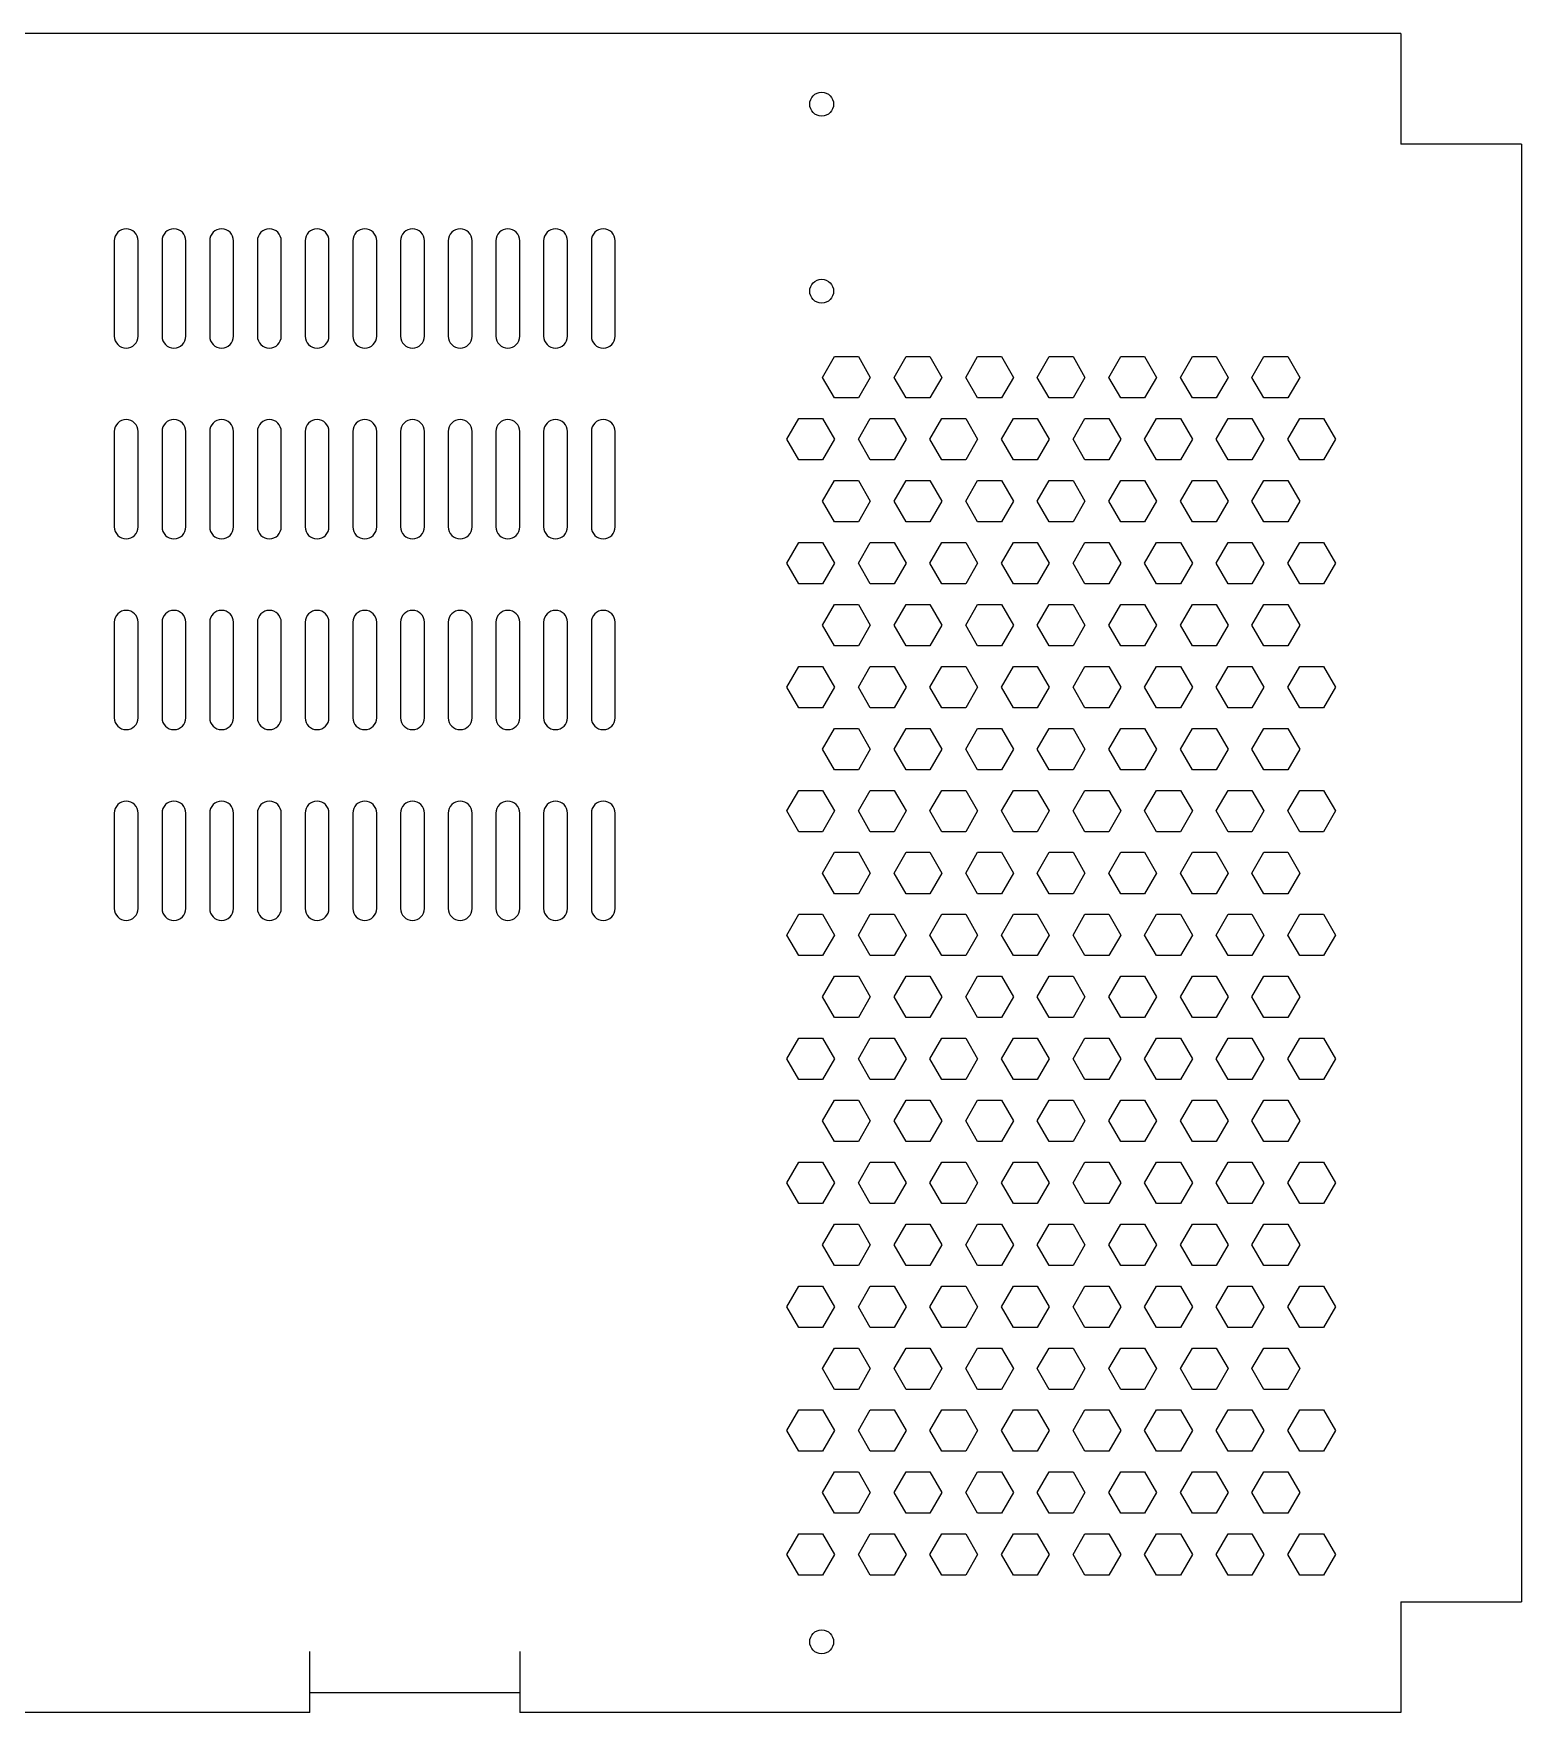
# Model space of a CAD drawing. Header units: millimetres. Extents: x -156 to 156, y 0 to 176.
# Drawn here: x 0 to 155.9, y 0 to 176 of the extents above; entities that cross this region are included whole.
import ezdxf

# ---------------------------------------------------------------- set-up
doc = ezdxf.new("R2010")
doc.units = ezdxf.units.MM

msp = doc.modelspace()

# ---------------------------------------------------------------- linework, layer by layer
at = {"color": 7, "linetype": 'Continuous', "lineweight": 25}
for p, q in [((143.29, 176), (-50.52, 176)), ((143.29, 176), (143.29, 164.4)), ((155.94, 164.4), (143.29, 164.4)), ((155.94, 164.4), (155.94, 11.6)), ((8.46, 154.28), (8.46, 144.28)), ((10.96, 144.28), (10.96, 154.28)), ((13.46, 154.28), (13.46, 144.28)), ((15.96, 144.28), (15.96, 154.28)), ((18.46, 154.28), (18.46, 144.28)), ((20.96, 144.28), (20.96, 154.28)), ((23.46, 154.28), (23.46, 144.28)), ((25.96, 144.28), (25.96, 154.28)), ((28.46, 154.28), (28.46, 144.28)), ((30.96, 144.28), (30.96, 154.28)), ((33.46, 154.28), (33.46, 144.28)), ((35.96, 144.28), (35.96, 154.28)), ((38.46, 154.28), (38.46, 144.28)), ((40.96, 144.28), (40.96, 154.28)), ((43.46, 154.28), (43.46, 144.28)), ((45.96, 144.28), (45.96, 154.28)), ((48.46, 154.28), (48.46, 144.28)), ((50.96, 144.28), (50.96, 154.28)), ((53.46, 154.28), (53.46, 144.28)), ((55.96, 144.28), (55.96, 154.28)), ((58.46, 154.28), (58.46, 144.28)), ((60.96, 144.28), (60.96, 154.28)), ((82.7, 139.96), (83.95, 142.13)), ((83.95, 142.13), (86.45, 142.13)), ((86.45, 142.13), (87.7, 139.96)), ((90.2, 139.96), (91.45, 142.13)), ((91.45, 142.13), (93.95, 142.13)), ((93.95, 142.13), (95.2, 139.96)), ((97.7, 139.96), (98.95, 142.13)), ((98.95, 142.13), (101.45, 142.13)), ((101.45, 142.13), (102.7, 139.96)), ((105.2, 139.96), (106.45, 142.13)), ((106.45, 142.13), (108.95, 142.13)), ((108.95, 142.13), (110.2, 139.96)), ((112.7, 139.96), (113.95, 142.13)), ((113.95, 142.13), (116.45, 142.13)), ((116.45, 142.13), (117.7, 139.96)), ((120.2, 139.96), (121.45, 142.13)), ((121.45, 142.13), (123.95, 142.13)), ((123.95, 142.13), (125.2, 139.96)), ((127.7, 139.96), (128.95, 142.13)), ((128.95, 142.13), (131.45, 142.13)), ((131.45, 142.13), (132.7, 139.96)), ((83.95, 137.8), (82.7, 139.96)), ((87.7, 139.96), (86.45, 137.8)), ((91.45, 137.8), (90.2, 139.96)), ((95.2, 139.96), (93.95, 137.8)), ((98.95, 137.8), (97.7, 139.96)), ((102.7, 139.96), (101.45, 137.8)), ((106.45, 137.8), (105.2, 139.96)), ((110.2, 139.96), (108.95, 137.8)), ((113.95, 137.8), (112.7, 139.96)), ((117.7, 139.96), (116.45, 137.8)), ((121.45, 137.8), (120.2, 139.96)), ((125.2, 139.96), (123.95, 137.8)), ((128.95, 137.8), (127.7, 139.96)), ((132.7, 139.96), (131.45, 137.8)), ((86.45, 137.8), (83.95, 137.8)), ((93.95, 137.8), (91.45, 137.8)), ((101.45, 137.8), (98.95, 137.8)), ((108.95, 137.8), (106.45, 137.8)), ((116.45, 137.8), (113.95, 137.8)), ((123.95, 137.8), (121.45, 137.8)), ((131.45, 137.8), (128.95, 137.8)), ((78.95, 133.47), (80.2, 135.63)), ((80.2, 135.63), (82.7, 135.63)), ((82.7, 135.63), (83.95, 133.47)), ((86.45, 133.47), (87.7, 135.63)), ((87.7, 135.63), (90.2, 135.63)), ((90.2, 135.63), (91.45, 133.47)), ((93.95, 133.47), (95.2, 135.63)), ((95.2, 135.63), (97.7, 135.63)), ((97.7, 135.63), (98.95, 133.47)), ((101.45, 133.47), (102.7, 135.63)), ((102.7, 135.63), (105.2, 135.63)), ((105.2, 135.63), (106.45, 133.47)), ((108.95, 133.47), (110.2, 135.63)), ((110.2, 135.63), (112.7, 135.63)), ((112.7, 135.63), (113.95, 133.47)), ((116.45, 133.47), (117.7, 135.63)), ((117.7, 135.63), (120.2, 135.63)), ((120.2, 135.63), (121.45, 133.47)), ((123.95, 133.47), (125.2, 135.63)), ((125.2, 135.63), (127.7, 135.63)), ((127.7, 135.63), (128.95, 133.47)), ((131.45, 133.47), (132.7, 135.63)), ((132.7, 135.63), (135.2, 135.63)), ((135.2, 135.63), (136.45, 133.47)), ((8.46, 134.28), (8.46, 124.28)), ((10.96, 124.28), (10.96, 134.28)), ((13.46, 134.28), (13.46, 124.28)), ((15.96, 124.28), (15.96, 134.28)), ((18.46, 134.28), (18.46, 124.28)), ((20.96, 124.28), (20.96, 134.28)), ((23.46, 134.28), (23.46, 124.28)), ((25.96, 124.28), (25.96, 134.28)), ((28.46, 134.28), (28.46, 124.28)), ((30.96, 124.28), (30.96, 134.28)), ((33.46, 134.28), (33.46, 124.28)), ((35.96, 124.28), (35.96, 134.28)), ((38.46, 134.28), (38.46, 124.28)), ((40.96, 124.28), (40.96, 134.28)), ((43.46, 134.28), (43.46, 124.28)), ((45.96, 124.28), (45.96, 134.28)), ((48.46, 134.28), (48.46, 124.28)), ((50.96, 124.28), (50.96, 134.28)), ((53.46, 134.28), (53.46, 124.28)), ((55.96, 124.28), (55.96, 134.28)), ((58.46, 134.28), (58.46, 124.28)), ((60.96, 124.28), (60.96, 134.28)), ((80.2, 131.3), (78.95, 133.47)), ((83.95, 133.47), (82.7, 131.3)), ((87.7, 131.3), (86.45, 133.47)), ((91.45, 133.47), (90.2, 131.3)), ((95.2, 131.3), (93.95, 133.47)), ((98.95, 133.47), (97.7, 131.3)), ((102.7, 131.3), (101.45, 133.47)), ((106.45, 133.47), (105.2, 131.3)), ((110.2, 131.3), (108.95, 133.47)), ((113.95, 133.47), (112.7, 131.3)), ((117.7, 131.3), (116.45, 133.47)), ((121.45, 133.47), (120.2, 131.3)), ((125.2, 131.3), (123.95, 133.47)), ((128.95, 133.47), (127.7, 131.3)), ((132.7, 131.3), (131.45, 133.47)), ((136.45, 133.47), (135.2, 131.3)), ((82.7, 131.3), (80.2, 131.3)), ((90.2, 131.3), (87.7, 131.3)), ((97.7, 131.3), (95.2, 131.3)), ((105.2, 131.3), (102.7, 131.3)), ((112.7, 131.3), (110.2, 131.3)), ((120.2, 131.3), (117.7, 131.3)), ((127.7, 131.3), (125.2, 131.3)), ((135.2, 131.3), (132.7, 131.3)), ((82.7, 126.97), (83.95, 129.14)), ((83.95, 129.14), (86.45, 129.14)), ((86.45, 129.14), (87.7, 126.97)), ((90.2, 126.97), (91.45, 129.14)), ((91.45, 129.14), (93.95, 129.14)), ((93.95, 129.14), (95.2, 126.97)), ((97.7, 126.97), (98.95, 129.14)), ((98.95, 129.14), (101.45, 129.14)), ((101.45, 129.14), (102.7, 126.97)), ((105.2, 126.97), (106.45, 129.14)), ((106.45, 129.14), (108.95, 129.14)), ((108.95, 129.14), (110.2, 126.97)), ((112.7, 126.97), (113.95, 129.14)), ((113.95, 129.14), (116.45, 129.14)), ((116.45, 129.14), (117.7, 126.97)), ((120.2, 126.97), (121.45, 129.14)), ((121.45, 129.14), (123.95, 129.14)), ((123.95, 129.14), (125.2, 126.97)), ((127.7, 126.97), (128.95, 129.14)), ((128.95, 129.14), (131.45, 129.14)), ((131.45, 129.14), (132.7, 126.97)), ((83.95, 124.81), (82.7, 126.97)), ((87.7, 126.97), (86.45, 124.81)), ((91.45, 124.81), (90.2, 126.97)), ((95.2, 126.97), (93.95, 124.81)), ((98.95, 124.81), (97.7, 126.97)), ((102.7, 126.97), (101.45, 124.81)), ((106.45, 124.81), (105.2, 126.97)), ((110.2, 126.97), (108.95, 124.81)), ((113.95, 124.81), (112.7, 126.97)), ((117.7, 126.97), (116.45, 124.81)), ((121.45, 124.81), (120.2, 126.97)), ((125.2, 126.97), (123.95, 124.81)), ((128.95, 124.81), (127.7, 126.97)), ((132.7, 126.97), (131.45, 124.81)), ((86.45, 124.81), (83.95, 124.81)), ((93.95, 124.81), (91.45, 124.81)), ((101.45, 124.81), (98.95, 124.81)), ((108.95, 124.81), (106.45, 124.81)), ((116.45, 124.81), (113.95, 124.81)), ((123.95, 124.81), (121.45, 124.81)), ((131.45, 124.81), (128.95, 124.81)), ((78.95, 120.48), (80.2, 122.64)), ((80.2, 122.64), (82.7, 122.64)), ((82.7, 122.64), (83.95, 120.48)), ((86.45, 120.48), (87.7, 122.64)), ((87.7, 122.64), (90.2, 122.64)), ((90.2, 122.64), (91.45, 120.48)), ((93.95, 120.48), (95.2, 122.64)), ((95.2, 122.64), (97.7, 122.64)), ((97.7, 122.64), (98.95, 120.48)), ((101.45, 120.48), (102.7, 122.64)), ((102.7, 122.64), (105.2, 122.64)), ((105.2, 122.64), (106.45, 120.48)), ((108.95, 120.48), (110.2, 122.64)), ((110.2, 122.64), (112.7, 122.64)), ((112.7, 122.64), (113.95, 120.48)), ((116.45, 120.48), (117.7, 122.64)), ((117.7, 122.64), (120.2, 122.64)), ((120.2, 122.64), (121.45, 120.48)), ((123.95, 120.48), (125.2, 122.64)), ((125.2, 122.64), (127.7, 122.64)), ((127.7, 122.64), (128.95, 120.48)), ((131.45, 120.48), (132.7, 122.64)), ((132.7, 122.64), (135.2, 122.64)), ((135.2, 122.64), (136.45, 120.48)), ((80.2, 118.31), (78.95, 120.48)), ((83.95, 120.48), (82.7, 118.31)), ((87.7, 118.31), (86.45, 120.48)), ((91.45, 120.48), (90.2, 118.31)), ((95.2, 118.31), (93.95, 120.48)), ((98.95, 120.48), (97.7, 118.31)), ((102.7, 118.31), (101.45, 120.48)), ((106.45, 120.48), (105.2, 118.31)), ((110.2, 118.31), (108.95, 120.48)), ((113.95, 120.48), (112.7, 118.31)), ((117.7, 118.31), (116.45, 120.48)), ((121.45, 120.48), (120.2, 118.31)), ((125.2, 118.31), (123.95, 120.48)), ((128.95, 120.48), (127.7, 118.31)), ((132.7, 118.31), (131.45, 120.48)), ((136.45, 120.48), (135.2, 118.31)), ((82.7, 118.31), (80.2, 118.31)), ((90.2, 118.31), (87.7, 118.31)), ((97.7, 118.31), (95.2, 118.31)), ((105.2, 118.31), (102.7, 118.31)), ((112.7, 118.31), (110.2, 118.31)), ((120.2, 118.31), (117.7, 118.31)), ((127.7, 118.31), (125.2, 118.31)), ((135.2, 118.31), (132.7, 118.31)), ((82.7, 113.98), (83.95, 116.15)), ((83.95, 116.15), (86.45, 116.15)), ((86.45, 116.15), (87.7, 113.98)), ((90.2, 113.98), (91.45, 116.15)), ((91.45, 116.15), (93.95, 116.15)), ((93.95, 116.15), (95.2, 113.98)), ((97.7, 113.98), (98.95, 116.15)), ((98.95, 116.15), (101.45, 116.15)), ((101.45, 116.15), (102.7, 113.98)), ((105.2, 113.98), (106.45, 116.15)), ((106.45, 116.15), (108.95, 116.15)), ((108.95, 116.15), (110.2, 113.98)), ((112.7, 113.98), (113.95, 116.15)), ((113.95, 116.15), (116.45, 116.15)), ((116.45, 116.15), (117.7, 113.98)), ((120.2, 113.98), (121.45, 116.15)), ((121.45, 116.15), (123.95, 116.15)), ((123.95, 116.15), (125.2, 113.98)), ((127.7, 113.98), (128.95, 116.15)), ((128.95, 116.15), (131.45, 116.15)), ((131.45, 116.15), (132.7, 113.98)), ((8.46, 114.28), (8.46, 104.28)), ((10.96, 104.28), (10.96, 114.28)), ((13.46, 114.28), (13.46, 104.28)), ((15.96, 104.28), (15.96, 114.28)), ((18.46, 114.28), (18.46, 104.28)), ((20.96, 104.28), (20.96, 114.28)), ((23.46, 114.28), (23.46, 104.28)), ((25.96, 104.28), (25.96, 114.28)), ((28.46, 114.28), (28.46, 104.28)), ((30.96, 104.28), (30.96, 114.28)), ((33.46, 114.28), (33.46, 104.28)), ((35.96, 104.28), (35.96, 114.28)), ((38.46, 114.28), (38.46, 104.28)), ((40.96, 104.28), (40.96, 114.28)), ((43.46, 114.28), (43.46, 104.28)), ((45.96, 104.28), (45.96, 114.28)), ((48.46, 114.28), (48.46, 104.28)), ((50.96, 104.28), (50.96, 114.28)), ((53.46, 114.28), (53.46, 104.28)), ((55.96, 104.28), (55.96, 114.28)), ((58.46, 114.28), (58.46, 104.28)), ((60.96, 104.28), (60.96, 114.28)), ((83.95, 111.82), (82.7, 113.98)), ((87.7, 113.98), (86.45, 111.82)), ((91.45, 111.82), (90.2, 113.98)), ((95.2, 113.98), (93.95, 111.82)), ((98.95, 111.82), (97.7, 113.98)), ((102.7, 113.98), (101.45, 111.82)), ((106.45, 111.82), (105.2, 113.98)), ((110.2, 113.98), (108.95, 111.82)), ((113.95, 111.82), (112.7, 113.98)), ((117.7, 113.98), (116.45, 111.82)), ((121.45, 111.82), (120.2, 113.98)), ((125.2, 113.98), (123.95, 111.82)), ((128.95, 111.82), (127.7, 113.98)), ((132.7, 113.98), (131.45, 111.82)), ((86.45, 111.82), (83.95, 111.82)), ((93.95, 111.82), (91.45, 111.82)), ((101.45, 111.82), (98.95, 111.82)), ((108.95, 111.82), (106.45, 111.82)), ((116.45, 111.82), (113.95, 111.82)), ((123.95, 111.82), (121.45, 111.82)), ((131.45, 111.82), (128.95, 111.82)), ((78.95, 107.49), (80.2, 109.65)), ((80.2, 109.65), (82.7, 109.65)), ((82.7, 109.65), (83.95, 107.49)), ((86.45, 107.49), (87.7, 109.65)), ((87.7, 109.65), (90.2, 109.65)), ((90.2, 109.65), (91.45, 107.49)), ((93.95, 107.49), (95.2, 109.65)), ((95.2, 109.65), (97.7, 109.65)), ((97.7, 109.65), (98.95, 107.49)), ((101.45, 107.49), (102.7, 109.65)), ((102.7, 109.65), (105.2, 109.65)), ((105.2, 109.65), (106.45, 107.49)), ((108.95, 107.49), (110.2, 109.65)), ((110.2, 109.65), (112.7, 109.65)), ((112.7, 109.65), (113.95, 107.49)), ((116.45, 107.49), (117.7, 109.65)), ((117.7, 109.65), (120.2, 109.65)), ((120.2, 109.65), (121.45, 107.49)), ((123.95, 107.49), (125.2, 109.65)), ((125.2, 109.65), (127.7, 109.65)), ((127.7, 109.65), (128.95, 107.49)), ((131.45, 107.49), (132.7, 109.65)), ((132.7, 109.65), (135.2, 109.65)), ((135.2, 109.65), (136.45, 107.49)), ((80.2, 105.32), (78.95, 107.49)), ((83.95, 107.49), (82.7, 105.32)), ((87.7, 105.32), (86.45, 107.49)), ((91.45, 107.49), (90.2, 105.32)), ((95.2, 105.32), (93.95, 107.49)), ((98.95, 107.49), (97.7, 105.32)), ((102.7, 105.32), (101.45, 107.49)), ((106.45, 107.49), (105.2, 105.32)), ((110.2, 105.32), (108.95, 107.49)), ((113.95, 107.49), (112.7, 105.32)), ((117.7, 105.32), (116.45, 107.49)), ((121.45, 107.49), (120.2, 105.32)), ((125.2, 105.32), (123.95, 107.49)), ((128.95, 107.49), (127.7, 105.32)), ((132.7, 105.32), (131.45, 107.49)), ((136.45, 107.49), (135.2, 105.32)), ((82.7, 105.32), (80.2, 105.32)), ((90.2, 105.32), (87.7, 105.32)), ((97.7, 105.32), (95.2, 105.32)), ((105.2, 105.32), (102.7, 105.32)), ((112.7, 105.32), (110.2, 105.32)), ((120.2, 105.32), (117.7, 105.32)), ((127.7, 105.32), (125.2, 105.32)), ((135.2, 105.32), (132.7, 105.32)), ((82.7, 100.99), (83.95, 103.16)), ((83.95, 103.16), (86.45, 103.16)), ((86.45, 103.16), (87.7, 100.99)), ((90.2, 100.99), (91.45, 103.16)), ((91.45, 103.16), (93.95, 103.16)), ((93.95, 103.16), (95.2, 100.99)), ((97.7, 100.99), (98.95, 103.16)), ((98.95, 103.16), (101.45, 103.16)), ((101.45, 103.16), (102.7, 100.99)), ((105.2, 100.99), (106.45, 103.16)), ((106.45, 103.16), (108.95, 103.16)), ((108.95, 103.16), (110.2, 100.99)), ((112.7, 100.99), (113.95, 103.16)), ((113.95, 103.16), (116.45, 103.16)), ((116.45, 103.16), (117.7, 100.99)), ((120.2, 100.99), (121.45, 103.16)), ((121.45, 103.16), (123.95, 103.16)), ((123.95, 103.16), (125.2, 100.99)), ((127.7, 100.99), (128.95, 103.16)), ((128.95, 103.16), (131.45, 103.16)), ((131.45, 103.16), (132.7, 100.99)), ((83.95, 98.83), (82.7, 100.99)), ((87.7, 100.99), (86.45, 98.83)), ((91.45, 98.83), (90.2, 100.99)), ((95.2, 100.99), (93.95, 98.83)), ((98.95, 98.83), (97.7, 100.99)), ((102.7, 100.99), (101.45, 98.83)), ((106.45, 98.83), (105.2, 100.99)), ((110.2, 100.99), (108.95, 98.83)), ((113.95, 98.83), (112.7, 100.99)), ((117.7, 100.99), (116.45, 98.83)), ((121.45, 98.83), (120.2, 100.99)), ((125.2, 100.99), (123.95, 98.83)), ((128.95, 98.83), (127.7, 100.99)), ((132.7, 100.99), (131.45, 98.83)), ((86.45, 98.83), (83.95, 98.83)), ((93.95, 98.83), (91.45, 98.83)), ((101.45, 98.83), (98.95, 98.83)), ((108.95, 98.83), (106.45, 98.83)), ((116.45, 98.83), (113.95, 98.83)), ((123.95, 98.83), (121.45, 98.83)), ((131.45, 98.83), (128.95, 98.83)), ((78.95, 94.5), (80.2, 96.66)), ((80.2, 96.66), (82.7, 96.66)), ((82.7, 96.66), (83.95, 94.5)), ((86.45, 94.5), (87.7, 96.66)), ((87.7, 96.66), (90.2, 96.66)), ((90.2, 96.66), (91.45, 94.5)), ((93.95, 94.5), (95.2, 96.66)), ((95.2, 96.66), (97.7, 96.66)), ((97.7, 96.66), (98.95, 94.5)), ((101.45, 94.5), (102.7, 96.66)), ((102.7, 96.66), (105.2, 96.66)), ((105.2, 96.66), (106.45, 94.5)), ((108.95, 94.5), (110.2, 96.66)), ((110.2, 96.66), (112.7, 96.66)), ((112.7, 96.66), (113.95, 94.5)), ((116.45, 94.5), (117.7, 96.66)), ((117.7, 96.66), (120.2, 96.66)), ((120.2, 96.66), (121.45, 94.5)), ((123.95, 94.5), (125.2, 96.66)), ((125.2, 96.66), (127.7, 96.66)), ((127.7, 96.66), (128.95, 94.5)), ((131.45, 94.5), (132.7, 96.66)), ((132.7, 96.66), (135.2, 96.66)), ((135.2, 96.66), (136.45, 94.5)), ((8.46, 94.28), (8.46, 84.28)), ((10.96, 84.28), (10.96, 94.28)), ((13.46, 94.28), (13.46, 84.28)), ((15.96, 84.28), (15.96, 94.28)), ((18.46, 94.28), (18.46, 84.28)), ((20.96, 84.28), (20.96, 94.28)), ((23.46, 94.28), (23.46, 84.28)), ((25.96, 84.28), (25.96, 94.28)), ((28.46, 94.28), (28.46, 84.28)), ((30.96, 84.28), (30.96, 94.28)), ((33.46, 94.28), (33.46, 84.28)), ((35.96, 84.28), (35.96, 94.28)), ((38.46, 94.28), (38.46, 84.28)), ((40.96, 84.28), (40.96, 94.28)), ((43.46, 94.28), (43.46, 84.28)), ((45.96, 84.28), (45.96, 94.28)), ((48.46, 94.28), (48.46, 84.28)), ((50.96, 84.28), (50.96, 94.28)), ((53.46, 94.28), (53.46, 84.28)), ((55.96, 84.28), (55.96, 94.28)), ((58.46, 94.28), (58.46, 84.28)), ((60.96, 84.28), (60.96, 94.28)), ((80.2, 92.33), (78.95, 94.5)), ((83.95, 94.5), (82.7, 92.33)), ((87.7, 92.33), (86.45, 94.5)), ((91.45, 94.5), (90.2, 92.33)), ((95.2, 92.33), (93.95, 94.5)), ((98.95, 94.5), (97.7, 92.33)), ((102.7, 92.33), (101.45, 94.5)), ((106.45, 94.5), (105.2, 92.33)), ((110.2, 92.33), (108.95, 94.5)), ((113.95, 94.5), (112.7, 92.33)), ((117.7, 92.33), (116.45, 94.5)), ((121.45, 94.5), (120.2, 92.33)), ((125.2, 92.33), (123.95, 94.5)), ((128.95, 94.5), (127.7, 92.33)), ((132.7, 92.33), (131.45, 94.5)), ((136.45, 94.5), (135.2, 92.33)), ((82.7, 92.33), (80.2, 92.33)), ((90.2, 92.33), (87.7, 92.33)), ((97.7, 92.33), (95.2, 92.33)), ((105.2, 92.33), (102.7, 92.33)), ((112.7, 92.33), (110.2, 92.33)), ((120.2, 92.33), (117.7, 92.33)), ((127.7, 92.33), (125.2, 92.33)), ((135.2, 92.33), (132.7, 92.33)), ((82.7, 88), (83.95, 90.17)), ((83.95, 90.17), (86.45, 90.17)), ((86.45, 90.17), (87.7, 88)), ((90.2, 88), (91.45, 90.17)), ((91.45, 90.17), (93.95, 90.17)), ((93.95, 90.17), (95.2, 88)), ((97.7, 88), (98.95, 90.17)), ((98.95, 90.17), (101.45, 90.17)), ((101.45, 90.17), (102.7, 88)), ((105.2, 88), (106.45, 90.17)), ((106.45, 90.17), (108.95, 90.17)), ((108.95, 90.17), (110.2, 88)), ((112.7, 88), (113.95, 90.17)), ((113.95, 90.17), (116.45, 90.17)), ((116.45, 90.17), (117.7, 88)), ((120.2, 88), (121.45, 90.17)), ((121.45, 90.17), (123.95, 90.17)), ((123.95, 90.17), (125.2, 88)), ((127.7, 88), (128.95, 90.17)), ((128.95, 90.17), (131.45, 90.17)), ((131.45, 90.17), (132.7, 88)), ((83.95, 85.83), (82.7, 88)), ((87.7, 88), (86.45, 85.83)), ((91.45, 85.83), (90.2, 88)), ((95.2, 88), (93.95, 85.83)), ((98.95, 85.83), (97.7, 88)), ((102.7, 88), (101.45, 85.83)), ((106.45, 85.83), (105.2, 88)), ((110.2, 88), (108.95, 85.83)), ((113.95, 85.83), (112.7, 88)), ((117.7, 88), (116.45, 85.83)), ((121.45, 85.83), (120.2, 88)), ((125.2, 88), (123.95, 85.83)), ((128.95, 85.83), (127.7, 88)), ((132.7, 88), (131.45, 85.83)), ((86.45, 85.83), (83.95, 85.83)), ((93.95, 85.83), (91.45, 85.83)), ((101.45, 85.83), (98.95, 85.83)), ((108.95, 85.83), (106.45, 85.83)), ((116.45, 85.83), (113.95, 85.83)), ((123.95, 85.83), (121.45, 85.83)), ((131.45, 85.83), (128.95, 85.83)), ((78.95, 81.5), (80.2, 83.67)), ((80.2, 83.67), (82.7, 83.67)), ((82.7, 83.67), (83.95, 81.5)), ((86.45, 81.5), (87.7, 83.67)), ((87.7, 83.67), (90.2, 83.67)), ((90.2, 83.67), (91.45, 81.5)), ((93.95, 81.5), (95.2, 83.67)), ((95.2, 83.67), (97.7, 83.67)), ((97.7, 83.67), (98.95, 81.5)), ((101.45, 81.5), (102.7, 83.67)), ((102.7, 83.67), (105.2, 83.67)), ((105.2, 83.67), (106.45, 81.5)), ((108.95, 81.5), (110.2, 83.67)), ((110.2, 83.67), (112.7, 83.67)), ((112.7, 83.67), (113.95, 81.5)), ((116.45, 81.5), (117.7, 83.67)), ((117.7, 83.67), (120.2, 83.67)), ((120.2, 83.67), (121.45, 81.5)), ((123.95, 81.5), (125.2, 83.67)), ((125.2, 83.67), (127.7, 83.67)), ((127.7, 83.67), (128.95, 81.5)), ((131.45, 81.5), (132.7, 83.67)), ((132.7, 83.67), (135.2, 83.67)), ((135.2, 83.67), (136.45, 81.5)), ((80.2, 79.34), (78.95, 81.5)), ((83.95, 81.5), (82.7, 79.34)), ((87.7, 79.34), (86.45, 81.5)), ((91.45, 81.5), (90.2, 79.34)), ((95.2, 79.34), (93.95, 81.5)), ((98.95, 81.5), (97.7, 79.34)), ((102.7, 79.34), (101.45, 81.5)), ((106.45, 81.5), (105.2, 79.34)), ((110.2, 79.34), (108.95, 81.5)), ((113.95, 81.5), (112.7, 79.34)), ((117.7, 79.34), (116.45, 81.5)), ((121.45, 81.5), (120.2, 79.34)), ((125.2, 79.34), (123.95, 81.5)), ((128.95, 81.5), (127.7, 79.34)), ((132.7, 79.34), (131.45, 81.5)), ((136.45, 81.5), (135.2, 79.34)), ((82.7, 79.34), (80.2, 79.34)), ((90.2, 79.34), (87.7, 79.34)), ((97.7, 79.34), (95.2, 79.34)), ((105.2, 79.34), (102.7, 79.34)), ((112.7, 79.34), (110.2, 79.34)), ((120.2, 79.34), (117.7, 79.34)), ((127.7, 79.34), (125.2, 79.34)), ((135.2, 79.34), (132.7, 79.34)), ((82.7, 75.01), (83.95, 77.17)), ((83.95, 77.17), (86.45, 77.17)), ((86.45, 77.17), (87.7, 75.01)), ((90.2, 75.01), (91.45, 77.17)), ((91.45, 77.17), (93.95, 77.17)), ((93.95, 77.17), (95.2, 75.01)), ((97.7, 75.01), (98.95, 77.17)), ((98.95, 77.17), (101.45, 77.17)), ((101.45, 77.17), (102.7, 75.01)), ((105.2, 75.01), (106.45, 77.17)), ((106.45, 77.17), (108.95, 77.17)), ((108.95, 77.17), (110.2, 75.01)), ((112.7, 75.01), (113.95, 77.17)), ((113.95, 77.17), (116.45, 77.17)), ((116.45, 77.17), (117.7, 75.01)), ((120.2, 75.01), (121.45, 77.17)), ((121.45, 77.17), (123.95, 77.17)), ((123.95, 77.17), (125.2, 75.01)), ((127.7, 75.01), (128.95, 77.17)), ((128.95, 77.17), (131.45, 77.17)), ((131.45, 77.17), (132.7, 75.01)), ((83.95, 72.84), (82.7, 75.01)), ((87.7, 75.01), (86.45, 72.84)), ((91.45, 72.84), (90.2, 75.01)), ((95.2, 75.01), (93.95, 72.84)), ((98.95, 72.84), (97.7, 75.01)), ((102.7, 75.01), (101.45, 72.84)), ((106.45, 72.84), (105.2, 75.01)), ((110.2, 75.01), (108.95, 72.84)), ((113.95, 72.84), (112.7, 75.01)), ((117.7, 75.01), (116.45, 72.84)), ((121.45, 72.84), (120.2, 75.01)), ((125.2, 75.01), (123.95, 72.84)), ((128.95, 72.84), (127.7, 75.01)), ((132.7, 75.01), (131.45, 72.84)), ((86.45, 72.84), (83.95, 72.84)), ((93.95, 72.84), (91.45, 72.84)), ((101.45, 72.84), (98.95, 72.84)), ((108.95, 72.84), (106.45, 72.84)), ((116.45, 72.84), (113.95, 72.84)), ((123.95, 72.84), (121.45, 72.84)), ((131.45, 72.84), (128.95, 72.84)), ((78.95, 68.51), (80.2, 70.68)), ((80.2, 70.68), (82.7, 70.68)), ((82.7, 70.68), (83.95, 68.51)), ((86.45, 68.51), (87.7, 70.68)), ((87.7, 70.68), (90.2, 70.68)), ((90.2, 70.68), (91.45, 68.51)), ((93.95, 68.51), (95.2, 70.68)), ((95.2, 70.68), (97.7, 70.68)), ((97.7, 70.68), (98.95, 68.51)), ((101.45, 68.51), (102.7, 70.68)), ((102.7, 70.68), (105.2, 70.68)), ((105.2, 70.68), (106.45, 68.51)), ((108.95, 68.51), (110.2, 70.68)), ((110.2, 70.68), (112.7, 70.68)), ((112.7, 70.68), (113.95, 68.51)), ((116.45, 68.51), (117.7, 70.68)), ((117.7, 70.68), (120.2, 70.68)), ((120.2, 70.68), (121.45, 68.51)), ((123.95, 68.51), (125.2, 70.68)), ((125.2, 70.68), (127.7, 70.68)), ((127.7, 70.68), (128.95, 68.51)), ((131.45, 68.51), (132.7, 70.68)), ((132.7, 70.68), (135.2, 70.68)), ((135.2, 70.68), (136.45, 68.51)), ((80.2, 66.35), (78.95, 68.51)), ((83.95, 68.51), (82.7, 66.35)), ((87.7, 66.35), (86.45, 68.51)), ((91.45, 68.51), (90.2, 66.35)), ((95.2, 66.35), (93.95, 68.51)), ((98.95, 68.51), (97.7, 66.35)), ((102.7, 66.35), (101.45, 68.51)), ((106.45, 68.51), (105.2, 66.35)), ((110.2, 66.35), (108.95, 68.51)), ((113.95, 68.51), (112.7, 66.35)), ((117.7, 66.35), (116.45, 68.51)), ((121.45, 68.51), (120.2, 66.35)), ((125.2, 66.35), (123.95, 68.51)), ((128.95, 68.51), (127.7, 66.35)), ((132.7, 66.35), (131.45, 68.51)), ((136.45, 68.51), (135.2, 66.35)), ((82.7, 66.35), (80.2, 66.35)), ((90.2, 66.35), (87.7, 66.35)), ((97.7, 66.35), (95.2, 66.35)), ((105.2, 66.35), (102.7, 66.35)), ((112.7, 66.35), (110.2, 66.35)), ((120.2, 66.35), (117.7, 66.35)), ((127.7, 66.35), (125.2, 66.35)), ((135.2, 66.35), (132.7, 66.35)), ((82.7, 62.02), (83.95, 64.18)), ((83.95, 64.18), (86.45, 64.18)), ((86.45, 64.18), (87.7, 62.02)), ((90.2, 62.02), (91.45, 64.18)), ((91.45, 64.18), (93.95, 64.18)), ((93.95, 64.18), (95.2, 62.02)), ((97.7, 62.02), (98.95, 64.18)), ((98.95, 64.18), (101.45, 64.18)), ((101.45, 64.18), (102.7, 62.02)), ((105.2, 62.02), (106.45, 64.18)), ((106.45, 64.18), (108.95, 64.18)), ((108.95, 64.18), (110.2, 62.02)), ((112.7, 62.02), (113.95, 64.18)), ((113.95, 64.18), (116.45, 64.18)), ((116.45, 64.18), (117.7, 62.02)), ((120.2, 62.02), (121.45, 64.18)), ((121.45, 64.18), (123.95, 64.18)), ((123.95, 64.18), (125.2, 62.02)), ((127.7, 62.02), (128.95, 64.18)), ((128.95, 64.18), (131.45, 64.18)), ((131.45, 64.18), (132.7, 62.02)), ((83.95, 59.85), (82.7, 62.02)), ((87.7, 62.02), (86.45, 59.85)), ((91.45, 59.85), (90.2, 62.02)), ((95.2, 62.02), (93.95, 59.85)), ((98.95, 59.85), (97.7, 62.02)), ((102.7, 62.02), (101.45, 59.85)), ((106.45, 59.85), (105.2, 62.02)), ((110.2, 62.02), (108.95, 59.85)), ((113.95, 59.85), (112.7, 62.02)), ((117.7, 62.02), (116.45, 59.85)), ((121.45, 59.85), (120.2, 62.02)), ((125.2, 62.02), (123.95, 59.85)), ((128.95, 59.85), (127.7, 62.02)), ((132.7, 62.02), (131.45, 59.85)), ((86.45, 59.85), (83.95, 59.85)), ((93.95, 59.85), (91.45, 59.85)), ((101.45, 59.85), (98.95, 59.85)), ((108.95, 59.85), (106.45, 59.85)), ((116.45, 59.85), (113.95, 59.85)), ((123.95, 59.85), (121.45, 59.85)), ((131.45, 59.85), (128.95, 59.85)), ((78.95, 55.52), (80.2, 57.69)), ((80.2, 57.69), (82.7, 57.69)), ((82.7, 57.69), (83.95, 55.52)), ((86.45, 55.52), (87.7, 57.69)), ((87.7, 57.69), (90.2, 57.69)), ((90.2, 57.69), (91.45, 55.52)), ((93.95, 55.52), (95.2, 57.69)), ((95.2, 57.69), (97.7, 57.69)), ((97.7, 57.69), (98.95, 55.52)), ((101.45, 55.52), (102.7, 57.69)), ((102.7, 57.69), (105.2, 57.69)), ((105.2, 57.69), (106.45, 55.52)), ((108.95, 55.52), (110.2, 57.69)), ((110.2, 57.69), (112.7, 57.69)), ((112.7, 57.69), (113.95, 55.52)), ((116.45, 55.52), (117.7, 57.69)), ((117.7, 57.69), (120.2, 57.69)), ((120.2, 57.69), (121.45, 55.52)), ((123.95, 55.52), (125.2, 57.69)), ((125.2, 57.69), (127.7, 57.69)), ((127.7, 57.69), (128.95, 55.52)), ((131.45, 55.52), (132.7, 57.69)), ((132.7, 57.69), (135.2, 57.69)), ((135.2, 57.69), (136.45, 55.52)), ((80.2, 53.36), (78.95, 55.52)), ((83.95, 55.52), (82.7, 53.36)), ((87.7, 53.36), (86.45, 55.52)), ((91.45, 55.52), (90.2, 53.36)), ((95.2, 53.36), (93.95, 55.52)), ((98.95, 55.52), (97.7, 53.36)), ((102.7, 53.36), (101.45, 55.52)), ((106.45, 55.52), (105.2, 53.36)), ((110.2, 53.36), (108.95, 55.52)), ((113.95, 55.52), (112.7, 53.36)), ((117.7, 53.36), (116.45, 55.52)), ((121.45, 55.52), (120.2, 53.36)), ((125.2, 53.36), (123.95, 55.52)), ((128.95, 55.52), (127.7, 53.36)), ((132.7, 53.36), (131.45, 55.52)), ((136.45, 55.52), (135.2, 53.36)), ((82.7, 53.36), (80.2, 53.36)), ((90.2, 53.36), (87.7, 53.36)), ((97.7, 53.36), (95.2, 53.36)), ((105.2, 53.36), (102.7, 53.36)), ((112.7, 53.36), (110.2, 53.36)), ((120.2, 53.36), (117.7, 53.36)), ((127.7, 53.36), (125.2, 53.36)), ((135.2, 53.36), (132.7, 53.36)), ((82.7, 49.03), (83.95, 51.19)), ((83.95, 51.19), (86.45, 51.19)), ((86.45, 51.19), (87.7, 49.03)), ((90.2, 49.03), (91.45, 51.19)), ((91.45, 51.19), (93.95, 51.19)), ((93.95, 51.19), (95.2, 49.03)), ((97.7, 49.03), (98.95, 51.19)), ((98.95, 51.19), (101.45, 51.19)), ((101.45, 51.19), (102.7, 49.03)), ((105.2, 49.03), (106.45, 51.19)), ((106.45, 51.19), (108.95, 51.19)), ((108.95, 51.19), (110.2, 49.03)), ((112.7, 49.03), (113.95, 51.19)), ((113.95, 51.19), (116.45, 51.19)), ((116.45, 51.19), (117.7, 49.03)), ((120.2, 49.03), (121.45, 51.19)), ((121.45, 51.19), (123.95, 51.19)), ((123.95, 51.19), (125.2, 49.03)), ((127.7, 49.03), (128.95, 51.19)), ((128.95, 51.19), (131.45, 51.19)), ((131.45, 51.19), (132.7, 49.03)), ((83.95, 46.86), (82.7, 49.03)), ((87.7, 49.03), (86.45, 46.86)), ((91.45, 46.86), (90.2, 49.03)), ((95.2, 49.03), (93.95, 46.86)), ((98.95, 46.86), (97.7, 49.03)), ((102.7, 49.03), (101.45, 46.86)), ((106.45, 46.86), (105.2, 49.03)), ((110.2, 49.03), (108.95, 46.86)), ((113.95, 46.86), (112.7, 49.03)), ((117.7, 49.03), (116.45, 46.86)), ((121.45, 46.86), (120.2, 49.03)), ((125.2, 49.03), (123.95, 46.86)), ((128.95, 46.86), (127.7, 49.03)), ((132.7, 49.03), (131.45, 46.86)), ((86.45, 46.86), (83.95, 46.86)), ((93.95, 46.86), (91.45, 46.86)), ((101.45, 46.86), (98.95, 46.86)), ((108.95, 46.86), (106.45, 46.86)), ((116.45, 46.86), (113.95, 46.86)), ((123.95, 46.86), (121.45, 46.86)), ((131.45, 46.86), (128.95, 46.86)), ((78.95, 42.53), (80.2, 44.7)), ((80.2, 44.7), (82.7, 44.7)), ((82.7, 44.7), (83.95, 42.53)), ((86.45, 42.53), (87.7, 44.7)), ((87.7, 44.7), (90.2, 44.7)), ((90.2, 44.7), (91.45, 42.53)), ((93.95, 42.53), (95.2, 44.7)), ((95.2, 44.7), (97.7, 44.7)), ((97.7, 44.7), (98.95, 42.53)), ((101.45, 42.53), (102.7, 44.7)), ((102.7, 44.7), (105.2, 44.7)), ((105.2, 44.7), (106.45, 42.53)), ((108.95, 42.53), (110.2, 44.7)), ((110.2, 44.7), (112.7, 44.7)), ((112.7, 44.7), (113.95, 42.53)), ((116.45, 42.53), (117.7, 44.7)), ((117.7, 44.7), (120.2, 44.7)), ((120.2, 44.7), (121.45, 42.53)), ((123.95, 42.53), (125.2, 44.7)), ((125.2, 44.7), (127.7, 44.7)), ((127.7, 44.7), (128.95, 42.53)), ((131.45, 42.53), (132.7, 44.7)), ((132.7, 44.7), (135.2, 44.7)), ((135.2, 44.7), (136.45, 42.53)), ((80.2, 40.37), (78.95, 42.53)), ((83.95, 42.53), (82.7, 40.37)), ((87.7, 40.37), (86.45, 42.53)), ((91.45, 42.53), (90.2, 40.37)), ((95.2, 40.37), (93.95, 42.53)), ((98.95, 42.53), (97.7, 40.37)), ((102.7, 40.37), (101.45, 42.53)), ((106.45, 42.53), (105.2, 40.37)), ((110.2, 40.37), (108.95, 42.53)), ((113.95, 42.53), (112.7, 40.37)), ((117.7, 40.37), (116.45, 42.53)), ((121.45, 42.53), (120.2, 40.37)), ((125.2, 40.37), (123.95, 42.53)), ((128.95, 42.53), (127.7, 40.37)), ((132.7, 40.37), (131.45, 42.53)), ((136.45, 42.53), (135.2, 40.37)), ((82.7, 40.37), (80.2, 40.37)), ((90.2, 40.37), (87.7, 40.37)), ((97.7, 40.37), (95.2, 40.37)), ((105.2, 40.37), (102.7, 40.37)), ((112.7, 40.37), (110.2, 40.37)), ((120.2, 40.37), (117.7, 40.37)), ((127.7, 40.37), (125.2, 40.37)), ((135.2, 40.37), (132.7, 40.37)), ((82.7, 36.04), (83.95, 38.2)), ((83.95, 38.2), (86.45, 38.2)), ((86.45, 38.2), (87.7, 36.04)), ((90.2, 36.04), (91.45, 38.2)), ((91.45, 38.2), (93.95, 38.2)), ((93.95, 38.2), (95.2, 36.04)), ((97.7, 36.04), (98.95, 38.2)), ((98.95, 38.2), (101.45, 38.2)), ((101.45, 38.2), (102.7, 36.04)), ((105.2, 36.04), (106.45, 38.2)), ((106.45, 38.2), (108.95, 38.2)), ((108.95, 38.2), (110.2, 36.04)), ((112.7, 36.04), (113.95, 38.2)), ((113.95, 38.2), (116.45, 38.2)), ((116.45, 38.2), (117.7, 36.04)), ((120.2, 36.04), (121.45, 38.2)), ((121.45, 38.2), (123.95, 38.2)), ((123.95, 38.2), (125.2, 36.04)), ((127.7, 36.04), (128.95, 38.2)), ((128.95, 38.2), (131.45, 38.2)), ((131.45, 38.2), (132.7, 36.04)), ((83.95, 33.87), (82.7, 36.04)), ((87.7, 36.04), (86.45, 33.87)), ((91.45, 33.87), (90.2, 36.04)), ((95.2, 36.04), (93.95, 33.87)), ((98.95, 33.87), (97.7, 36.04)), ((102.7, 36.04), (101.45, 33.87)), ((106.45, 33.87), (105.2, 36.04)), ((110.2, 36.04), (108.95, 33.87)), ((113.95, 33.87), (112.7, 36.04)), ((117.7, 36.04), (116.45, 33.87)), ((121.45, 33.87), (120.2, 36.04)), ((125.2, 36.04), (123.95, 33.87)), ((128.95, 33.87), (127.7, 36.04)), ((132.7, 36.04), (131.45, 33.87)), ((86.45, 33.87), (83.95, 33.87)), ((93.95, 33.87), (91.45, 33.87)), ((101.45, 33.87), (98.95, 33.87)), ((108.95, 33.87), (106.45, 33.87)), ((116.45, 33.87), (113.95, 33.87)), ((123.95, 33.87), (121.45, 33.87)), ((131.45, 33.87), (128.95, 33.87)), ((78.95, 29.54), (80.2, 31.71)), ((80.2, 31.71), (82.7, 31.71)), ((82.7, 31.71), (83.95, 29.54)), ((86.45, 29.54), (87.7, 31.71)), ((87.7, 31.71), (90.2, 31.71)), ((90.2, 31.71), (91.45, 29.54)), ((93.95, 29.54), (95.2, 31.71)), ((95.2, 31.71), (97.7, 31.71)), ((97.7, 31.71), (98.95, 29.54)), ((101.45, 29.54), (102.7, 31.71)), ((102.7, 31.71), (105.2, 31.71)), ((105.2, 31.71), (106.45, 29.54)), ((108.95, 29.54), (110.2, 31.71)), ((110.2, 31.71), (112.7, 31.71)), ((112.7, 31.71), (113.95, 29.54)), ((116.45, 29.54), (117.7, 31.71)), ((117.7, 31.71), (120.2, 31.71)), ((120.2, 31.71), (121.45, 29.54)), ((123.95, 29.54), (125.2, 31.71)), ((125.2, 31.71), (127.7, 31.71)), ((127.7, 31.71), (128.95, 29.54)), ((131.45, 29.54), (132.7, 31.71)), ((132.7, 31.71), (135.2, 31.71)), ((135.2, 31.71), (136.45, 29.54)), ((80.2, 27.38), (78.95, 29.54)), ((83.95, 29.54), (82.7, 27.38)), ((87.7, 27.38), (86.45, 29.54)), ((91.45, 29.54), (90.2, 27.38)), ((95.2, 27.38), (93.95, 29.54)), ((98.95, 29.54), (97.7, 27.38)), ((102.7, 27.38), (101.45, 29.54)), ((106.45, 29.54), (105.2, 27.38)), ((110.2, 27.38), (108.95, 29.54)), ((113.95, 29.54), (112.7, 27.38)), ((117.7, 27.38), (116.45, 29.54)), ((121.45, 29.54), (120.2, 27.38)), ((125.2, 27.38), (123.95, 29.54)), ((128.95, 29.54), (127.7, 27.38)), ((132.7, 27.38), (131.45, 29.54)), ((136.45, 29.54), (135.2, 27.38)), ((82.7, 27.38), (80.2, 27.38)), ((90.2, 27.38), (87.7, 27.38)), ((97.7, 27.38), (95.2, 27.38)), ((105.2, 27.38), (102.7, 27.38)), ((112.7, 27.38), (110.2, 27.38)), ((120.2, 27.38), (117.7, 27.38)), ((127.7, 27.38), (125.2, 27.38)), ((135.2, 27.38), (132.7, 27.38)), ((82.7, 23.05), (83.95, 25.21)), ((83.95, 25.21), (86.45, 25.21)), ((86.45, 25.21), (87.7, 23.05)), ((90.2, 23.05), (91.45, 25.21)), ((91.45, 25.21), (93.95, 25.21)), ((93.95, 25.21), (95.2, 23.05)), ((97.7, 23.05), (98.95, 25.21)), ((98.95, 25.21), (101.45, 25.21)), ((101.45, 25.21), (102.7, 23.05)), ((105.2, 23.05), (106.45, 25.21)), ((106.45, 25.21), (108.95, 25.21)), ((108.95, 25.21), (110.2, 23.05)), ((112.7, 23.05), (113.95, 25.21)), ((113.95, 25.21), (116.45, 25.21)), ((116.45, 25.21), (117.7, 23.05)), ((120.2, 23.05), (121.45, 25.21)), ((121.45, 25.21), (123.95, 25.21)), ((123.95, 25.21), (125.2, 23.05)), ((127.7, 23.05), (128.95, 25.21)), ((128.95, 25.21), (131.45, 25.21)), ((131.45, 25.21), (132.7, 23.05)), ((83.95, 20.88), (82.7, 23.05)), ((87.7, 23.05), (86.45, 20.88)), ((91.45, 20.88), (90.2, 23.05)), ((95.2, 23.05), (93.95, 20.88)), ((98.95, 20.88), (97.7, 23.05)), ((102.7, 23.05), (101.45, 20.88)), ((106.45, 20.88), (105.2, 23.05)), ((110.2, 23.05), (108.95, 20.88)), ((113.95, 20.88), (112.7, 23.05)), ((117.7, 23.05), (116.45, 20.88)), ((121.45, 20.88), (120.2, 23.05)), ((125.2, 23.05), (123.95, 20.88)), ((128.95, 20.88), (127.7, 23.05)), ((132.7, 23.05), (131.45, 20.88)), ((86.45, 20.88), (83.95, 20.88)), ((93.95, 20.88), (91.45, 20.88)), ((101.45, 20.88), (98.95, 20.88)), ((108.95, 20.88), (106.45, 20.88)), ((116.45, 20.88), (113.95, 20.88)), ((123.95, 20.88), (121.45, 20.88)), ((131.45, 20.88), (128.95, 20.88)), ((78.95, 16.55), (80.2, 18.72)), ((80.2, 18.72), (82.7, 18.72)), ((82.7, 18.72), (83.95, 16.55)), ((86.45, 16.55), (87.7, 18.72)), ((87.7, 18.72), (90.2, 18.72)), ((90.2, 18.72), (91.45, 16.55)), ((93.95, 16.55), (95.2, 18.72)), ((95.2, 18.72), (97.7, 18.72)), ((97.7, 18.72), (98.95, 16.55)), ((101.45, 16.55), (102.7, 18.72)), ((102.7, 18.72), (105.2, 18.72)), ((105.2, 18.72), (106.45, 16.55)), ((108.95, 16.55), (110.2, 18.72)), ((110.2, 18.72), (112.7, 18.72)), ((112.7, 18.72), (113.95, 16.55)), ((116.45, 16.55), (117.7, 18.72)), ((117.7, 18.72), (120.2, 18.72)), ((120.2, 18.72), (121.45, 16.55)), ((123.95, 16.55), (125.2, 18.72)), ((125.2, 18.72), (127.7, 18.72)), ((127.7, 18.72), (128.95, 16.55)), ((131.45, 16.55), (132.7, 18.72)), ((132.7, 18.72), (135.2, 18.72)), ((135.2, 18.72), (136.45, 16.55)), ((80.2, 14.39), (78.95, 16.55)), ((83.95, 16.55), (82.7, 14.39)), ((87.7, 14.39), (86.45, 16.55)), ((91.45, 16.55), (90.2, 14.39)), ((95.2, 14.39), (93.95, 16.55)), ((98.95, 16.55), (97.7, 14.39)), ((102.7, 14.39), (101.45, 16.55)), ((106.45, 16.55), (105.2, 14.39)), ((110.2, 14.39), (108.95, 16.55)), ((113.95, 16.55), (112.7, 14.39)), ((117.7, 14.39), (116.45, 16.55)), ((121.45, 16.55), (120.2, 14.39)), ((125.2, 14.39), (123.95, 16.55)), ((128.95, 16.55), (127.7, 14.39)), ((132.7, 14.39), (131.45, 16.55)), ((136.45, 16.55), (135.2, 14.39)), ((82.7, 14.39), (80.2, 14.39)), ((90.2, 14.39), (87.7, 14.39)), ((97.7, 14.39), (95.2, 14.39)), ((105.2, 14.39), (102.7, 14.39)), ((112.7, 14.39), (110.2, 14.39)), ((120.2, 14.39), (117.7, 14.39)), ((127.7, 14.39), (125.2, 14.39)), ((135.2, 14.39), (132.7, 14.39)), ((143.29, 11.6), (155.94, 11.6)), ((143.29, 11.6), (143.29, 0)), ((28.95, 0), (28.95, 6.4)), ((50.95, 6.4), (50.95, 0)), ((28.95, 2.1), (50.95, 2.1)), ((28.95, 0), (-6.95, 0)), ((143.29, 0), (50.95, 0))]:
    msp.add_line(p, q, dxfattribs=at)
for centre in [(82.6, 168.6), (82.6, 148.99), (82.6, 7.4)]:
    msp.add_circle(centre, 1.25, dxfattribs=at)
for centre, start, end in [((9.71, 154.28), 0, 180), ((14.71, 154.28), 0, 180), ((19.71, 154.28), 0, 180), ((24.71, 154.28), 0, 180), ((29.71, 154.28), 0, 180), ((34.71, 154.28), 0, 180), ((39.71, 154.28), 0, 180), ((44.71, 154.28), 0, 180), ((49.71, 154.28), 0, 180), ((54.71, 154.28), 0, 180), ((59.71, 154.28), 0, 180), ((9.71, 144.28), 180, 0), ((14.71, 144.28), 180, 0), ((19.71, 144.28), 180, 0), ((24.71, 144.28), 180, 0), ((29.71, 144.28), 180, 0), ((34.71, 144.28), 180, 0), ((39.71, 144.28), 180, 0), ((44.71, 144.28), 180, 0), ((49.71, 144.28), 180, 0), ((54.71, 144.28), 180, 0), ((59.71, 144.28), 180, 0), ((9.71, 134.28), 0, 180), ((14.71, 134.28), 0, 180), ((19.71, 134.28), 0, 180), ((24.71, 134.28), 0, 180), ((29.71, 134.28), 0, 180), ((34.71, 134.28), 0, 180), ((39.71, 134.28), 0, 180), ((44.71, 134.28), 0, 180), ((49.71, 134.28), 0, 180), ((54.71, 134.28), 0, 180), ((59.71, 134.28), 0, 180), ((9.71, 124.28), 180, 0), ((14.71, 124.28), 180, 0), ((19.71, 124.28), 180, 0), ((24.71, 124.28), 180, 0), ((29.71, 124.28), 180, 0), ((34.71, 124.28), 180, 0), ((39.71, 124.28), 180, 0), ((44.71, 124.28), 180, 0), ((49.71, 124.28), 180, 0), ((54.71, 124.28), 180, 0), ((59.71, 124.28), 180, 0), ((9.71, 114.28), 0, 180), ((14.71, 114.28), 0, 180), ((19.71, 114.28), 0, 180), ((24.71, 114.28), 0, 180), ((29.71, 114.28), 0, 180), ((34.71, 114.28), 0, 180), ((39.71, 114.28), 0, 180), ((44.71, 114.28), 0, 180), ((49.71, 114.28), 0, 180), ((54.71, 114.28), 0, 180), ((59.71, 114.28), 0, 180), ((9.71, 104.28), 180, 0), ((14.71, 104.28), 180, 0), ((19.71, 104.28), 180, 0), ((24.71, 104.28), 180, 0), ((29.71, 104.28), 180, 0), ((34.71, 104.28), 180, 0), ((39.71, 104.28), 180, 0), ((44.71, 104.28), 180, 0), ((49.71, 104.28), 180, 0), ((54.71, 104.28), 180, 0), ((59.71, 104.28), 180, 0), ((9.71, 94.28), 0, 180), ((14.71, 94.28), 0, 180), ((19.71, 94.28), 0, 180), ((24.71, 94.28), 0, 180), ((29.71, 94.28), 0, 180), ((34.71, 94.28), 0, 180), ((39.71, 94.28), 0, 180), ((44.71, 94.28), 0, 180), ((49.71, 94.28), 0, 180), ((54.71, 94.28), 0, 180), ((59.71, 94.28), 0, 180), ((9.71, 84.28), 180, 0), ((14.71, 84.28), 180, 0), ((19.71, 84.28), 180, 0), ((24.71, 84.28), 180, 0), ((29.71, 84.28), 180, 0), ((34.71, 84.28), 180, 0), ((39.71, 84.28), 180, 0), ((44.71, 84.28), 180, 0), ((49.71, 84.28), 180, 0), ((54.71, 84.28), 180, 0), ((59.71, 84.28), 180, 0)]:
    msp.add_arc(centre, 1.25, start, end, dxfattribs=at)

doc.saveas('drawing.dxf')
